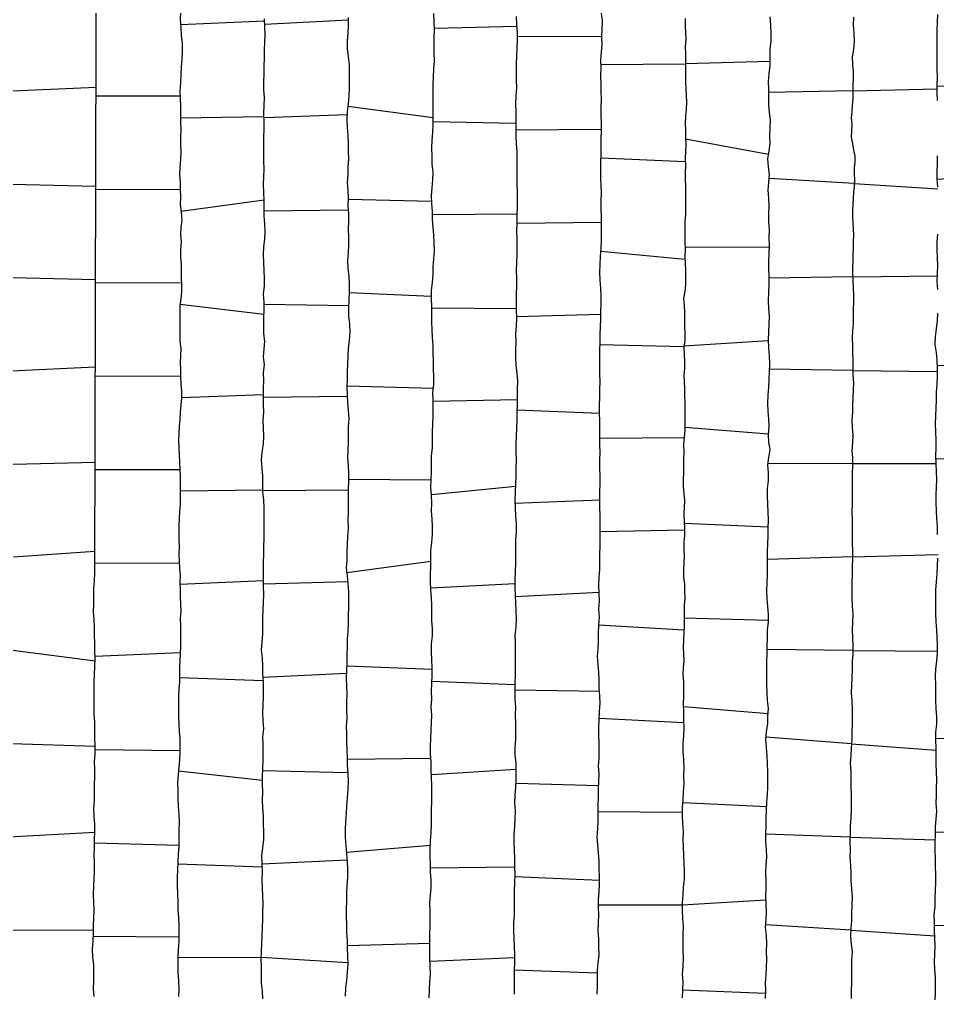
# Model space of a CAD drawing. Extents: x 703186 to 703989, y 1560402 to 1561368.
# Drawn here: x 703302.7 to 703351.8, y 1560624.5 to 1560676.7 of the extents above; entities that cross this region are included whole.
import ezdxf

# ---------------------------------------------------------------- set-up
doc = ezdxf.new("R2010")
doc.units = 0
doc.layers.add('10124_2002_REAL', color=30, linetype='Continuous')
doc.layers.add('AGROCAD PLL', color=7, linetype='Continuous')

msp = doc.modelspace()

# ---------------------------------------------------------------- linework, layer by layer
at = {"layer": '10124_2002_REAL'}
for points in [[(703306.685, 1560624.3724), (703306.6622, 1560624.7796), (703306.6676, 1560625.2071), (703306.6743, 1560625.6337), (703306.6653, 1560626.0594), (703306.613, 1560626.4758), (703306.6057, 1560626.9012), (703306.6432, 1560627.3267), (703306.6461, 1560627.7346), (703306.6544, 1560628.1471), (703306.6731, 1560628.5759), (703306.6877, 1560628.9937), (703306.6703, 1560629.4164), (703306.6545, 1560629.8333), (703306.6763, 1560630.2691), (703306.6909, 1560630.6656), (703306.7041, 1560631.0766), (703306.7043, 1560631.515), (703306.6978, 1560631.927), (703306.6993, 1560632.3495), (703306.711, 1560632.7739), (703306.7289, 1560633.1931), (703306.7223, 1560633.5995), (703306.6817, 1560633.9993), (703306.6804, 1560634.4214), (703306.7029, 1560634.8502), (703306.7115, 1560635.2589), (703306.7065, 1560635.6918), (703306.7215, 1560636.1175), (703306.7194, 1560636.5285), (703306.7168, 1560636.9482), (703306.7361, 1560637.3561), (703306.7415, 1560637.7762), (703306.7273, 1560638.1934), (703306.7269, 1560638.6124), (703306.7193, 1560639.0423), (703306.6874, 1560639.4711), (703306.6923, 1560639.8985), (703306.6932, 1560640.3271), (703306.6968, 1560640.751), (703306.6945, 1560641.1846), (703306.6991, 1560641.6071), (703306.7249, 1560642.0164), (703306.7443, 1560642.4477), (703306.7264, 1560642.8606), (703306.7275, 1560643.2846), (703306.7129, 1560643.6983), (703306.6996, 1560644.1127), (703306.6849, 1560644.5348), (703306.659, 1560644.9453), (703306.6771, 1560645.3607), (703306.6664, 1560645.7747), (703306.6758, 1560646.1904), (703306.7048, 1560646.6149), (703306.7188, 1560647.0415), (703306.8583, 1560697.2432)], [(703311.3065, 1560677.0851), (703311.3016, 1560676.6497), (703311.3196, 1560676.2194), (703311.3478, 1560675.7968), (703311.4039, 1560675.3788), (703311.4071, 1560674.9494), (703311.3809, 1560674.5222), (703311.3473, 1560674.1147), (703311.3357, 1560673.6923), (703311.3141, 1560673.2649), (703311.276, 1560672.835), (703311.2915, 1560672.432), (703311.3035, 1560672.0181), (703311.3035, 1560671.5954), (703311.3104, 1560671.1829), (703311.3251, 1560670.7661), (703311.3163, 1560670.365), (703311.3161, 1560669.9675), (703311.3314, 1560669.5619), (703311.3119, 1560669.1602), (703311.2799, 1560668.7531), (703311.2606, 1560668.3581), (703311.2882, 1560667.944), (703311.2889, 1560667.5509), (703311.3119, 1560667.1568), (703311.2886, 1560666.7507), (703311.3429, 1560666.342), (703311.378, 1560665.9228), (703311.3244, 1560665.5219), (703311.3086, 1560665.1225), (703311.3377, 1560664.7334), (703311.3175, 1560664.3505), (703311.3086, 1560663.9579), (703311.3411, 1560663.5738), (703311.3429, 1560663.2033), (703311.3452, 1560662.8156), (703311.366, 1560662.4447), (703311.3565, 1560662.0706), (703311.3257, 1560661.7023), (703311.2817, 1560661.3341), (703311.2744, 1560660.9482), (703311.2792, 1560660.5615), (703311.2695, 1560660.1797), (703311.268, 1560659.8013), (703311.2735, 1560659.4342), (703311.3347, 1560659.0536), (703311.3137, 1560658.6676), (703311.2929, 1560658.2944), (703311.3148, 1560657.9143), (703311.3162, 1560657.5245), (703311.3358, 1560657.1508), (703311.3572, 1560656.7673), (703311.3704, 1560656.3958), (703311.3248, 1560656.0177), (703311.2863, 1560655.6335), (703311.2753, 1560655.2579), (703311.2413, 1560654.8771), (703311.2234, 1560654.4974), (703311.2083, 1560654.1131), (703311.2145, 1560653.735), (703311.2305, 1560653.3486), (703311.2483, 1560652.9757), (703311.2763, 1560652.5904), (703311.2919, 1560652.2194), (703311.2996, 1560651.8393), (703311.2965, 1560651.4673), (703311.3005, 1560651.0885), (703311.2872, 1560650.7109), (703311.2616, 1560650.3307), (703311.247, 1560649.9534), (703311.218, 1560649.5751), (703311.2249, 1560649.1966), (703311.2277, 1560648.813), (703311.2457, 1560648.4291), (703311.2295, 1560648.0465), (703311.2468, 1560647.6503), (703311.254, 1560647.273), (703311.2955, 1560646.8932), (703311.2766, 1560646.5085), (703311.2924, 1560646.1249), (703311.292, 1560645.7417), (703311.3164, 1560645.3622), (703311.3215, 1560644.9799), (703311.3002, 1560644.6024), (703311.3056, 1560644.2347), (703311.3095, 1560643.8592), (703311.3042, 1560643.4741), (703311.303, 1560643.0923), (703311.2933, 1560642.7174), (703311.2661, 1560642.346), (703311.2597, 1560641.9582), (703311.2635, 1560641.5831), (703311.2503, 1560641.2105), (703311.2171, 1560640.8313), (703311.2085, 1560640.4461), (703311.1992, 1560640.0732), (703311.2018, 1560639.6948), (703311.2103, 1560639.3202), (703311.2177, 1560638.9361), (703311.2324, 1560638.5567), (703311.2673, 1560638.1709), (703311.2718, 1560637.7868), (703311.2683, 1560637.4057), (703311.266, 1560637.0323), (703311.2286, 1560636.6317), (703311.1821, 1560636.2247), (703311.1584, 1560635.8033), (703311.1596, 1560635.3713), (703311.175, 1560634.9525), (703311.1838, 1560634.5377), (703311.219, 1560634.1106), (703311.2367, 1560633.6938), (703311.2215, 1560633.2656), (703311.2285, 1560632.8279), (703311.2153, 1560632.399), (703311.1878, 1560631.9965), (703311.1648, 1560631.5739), (703311.1495, 1560631.144), (703311.134, 1560630.7126), (703311.1409, 1560630.2897), (703311.1558, 1560629.8606), (703311.1673, 1560629.4264), (703311.1722, 1560629.0134), (703311.1983, 1560628.596), (703311.2257, 1560628.1593), (703311.229, 1560627.7362), (703311.2134, 1560627.3085), (703311.1927, 1560626.8823), (703311.1633, 1560626.4681), (703311.1618, 1560626.0529), (703311.1731, 1560625.6342), (703311.2026, 1560625.2043), (703311.2175, 1560624.7694), (703311.2081, 1560624.3588)], [(703320.2915, 1560676.7568), (703320.2911, 1560676.3286), (703320.2591, 1560675.9236), (703320.2298, 1560675.5036), (703320.237, 1560675.0825), (703320.2875, 1560674.6725), (703320.3421, 1560674.2479), (703320.334, 1560673.8222), (703320.3372, 1560673.407), (703320.3361, 1560672.9875), (703320.3244, 1560672.5597), (703320.2802, 1560672.1323), (703320.2241, 1560671.7195), (703320.2147, 1560671.3021), (703320.2305, 1560670.8832), (703320.2572, 1560670.461), (703320.2758, 1560670.025), (703320.2899, 1560669.6029), (703320.2943, 1560669.1861), (703320.2741, 1560668.762), (703320.2658, 1560668.3441), (703320.237, 1560667.9351), (703320.274, 1560667.5193), (703320.283, 1560667.0791), (703320.2737, 1560666.6658), (703320.2944, 1560666.2712), (703320.2969, 1560665.8482), (703320.2798, 1560665.4296), (703320.2968, 1560665.0118), (703320.31, 1560664.591), (703320.29, 1560664.1688), (703320.2469, 1560663.7509), (703320.2727, 1560663.3271), (703320.3154, 1560662.9106), (703320.3352, 1560662.487), (703320.3292, 1560662.0572), (703320.3113, 1560661.6268), (703320.3104, 1560661.1974), (703320.3028, 1560660.7686), (703320.3488, 1560660.3516), (703320.3657, 1560659.9222), (703320.3328, 1560659.4874), (703320.2781, 1560659.0544), (703320.2605, 1560658.6334), (703320.242, 1560658.2255), (703320.224, 1560657.8067), (703320.2261, 1560657.3999), (703320.2145, 1560656.9711), (703320.2253, 1560656.5618), (703320.2553, 1560656.1424), (703320.2845, 1560655.7209), (703320.3156, 1560655.3087), (703320.2898, 1560654.8797), (703320.2822, 1560654.4533), (703320.2844, 1560654.0329), (703320.2696, 1560653.6081), (703320.2418, 1560653.1945), (703320.2801, 1560652.7814), (703320.3007, 1560652.3621), (703320.2977, 1560651.9415), (703320.289, 1560651.5144), (703320.2871, 1560651.1025), (703320.2823, 1560650.6895), (703320.2754, 1560650.2651), (703320.2713, 1560649.8402), (703320.2823, 1560649.4191), (703320.2562, 1560648.9895), (703320.2216, 1560648.5627), (703320.2128, 1560648.1441), (703320.2054, 1560647.7299), (703320.1784, 1560647.3029), (703320.2345, 1560646.8795), (703320.2683, 1560646.4545), (703320.3063, 1560646.0307), (703320.302, 1560645.6045), (703320.2933, 1560645.1912), (703320.2838, 1560644.7809), (703320.2852, 1560644.348), (703320.2593, 1560643.9194), (703320.236, 1560643.499), (703320.2385, 1560643.084), (703320.2189, 1560642.6613), (703320.2118, 1560642.2413), (703320.1943, 1560641.8112), (703320.1739, 1560641.3874), (703320.1875, 1560640.9685), (703320.2086, 1560640.5446), (703320.2019, 1560640.111), (703320.1986, 1560639.6847), (703320.2091, 1560639.2641), (703320.1846, 1560638.8392), (703320.1983, 1560638.4192), (703320.1951, 1560638.0003), (703320.2056, 1560637.5762), (703320.2336, 1560637.1446), (703320.2378, 1560636.7282), (703320.2583, 1560636.3122), (703320.2778, 1560635.8807), (703320.2641, 1560635.4474), (703320.2266, 1560635.0245), (703320.1921, 1560634.5952), (703320.1766, 1560634.1574), (703320.1359, 1560633.7343), (703320.1179, 1560633.3111), (703320.1178, 1560632.8806), (703320.1587, 1560632.4499), (703320.1954, 1560632.0181), (703320.2381, 1560631.5891), (703320.2484, 1560631.1651), (703320.2401, 1560630.7365), (703320.2196, 1560630.3167), (703320.196, 1560629.9), (703320.1931, 1560629.4756), (703320.175, 1560629.0598), (703320.1755, 1560628.6368), (703320.1858, 1560628.2178), (703320.1984, 1560627.7993), (703320.2254, 1560627.3719), (703320.2383, 1560626.9444), (703320.2433, 1560626.5229), (703320.2647, 1560626.0972), (703320.238, 1560625.6695), (703320.1942, 1560625.2455), (703320.1379, 1560624.8116), (703320.1204, 1560624.3852)], [(703324.6151, 1560624.2945), (703324.6358, 1560624.7282), (703324.6505, 1560625.1534), (703324.6823, 1560625.5737), (703324.6761, 1560625.9977), (703324.6588, 1560626.4309), (703324.6552, 1560626.8559), (703324.6506, 1560627.2793), (703324.65, 1560627.7059), (703324.6663, 1560628.1247), (703324.6802, 1560628.5291), (703324.679, 1560628.9428), (703324.6584, 1560629.363), (703324.6827, 1560629.7807), (703324.7216, 1560630.1874), (703324.7335, 1560630.6024), (703324.6879, 1560631.0196), (703324.6828, 1560631.4303), (703324.6727, 1560631.8487), (703324.6738, 1560632.2635), (703324.691, 1560632.6953), (703324.7171, 1560633.1196), (703324.7365, 1560633.5459), (703324.747, 1560633.9699), (703324.7451, 1560634.3688), (703324.7557, 1560634.7858), (703324.7613, 1560635.2154), (703324.7576, 1560635.6488), (703324.7454, 1560636.081), (703324.7196, 1560636.5063), (703324.718, 1560636.9244), (703324.6866, 1560637.3327), (703324.6915, 1560637.7627), (703324.7012, 1560638.1784), (703324.7178, 1560638.5936), (703324.7479, 1560639.0348), (703324.7568, 1560639.4454), (703324.7278, 1560639.8653), (703324.7591, 1560640.2842), (703324.7516, 1560640.7121), (703324.7647, 1560641.1362), (703324.7825, 1560641.554), (703324.7819, 1560641.9797), (703324.7671, 1560642.3953), (703324.7396, 1560642.8152), (703324.7441, 1560643.2418), (703324.8061, 1560643.665), (703324.7985, 1560644.0673), (703324.7651, 1560644.4793), (703324.7693, 1560644.8944), (703324.7684, 1560645.3105), (703324.7495, 1560645.7259), (703324.7124, 1560646.1485), (703324.6908, 1560646.5637), (703324.6955, 1560646.9743), (703324.7164, 1560647.3881), (703324.7091, 1560647.8233), (703324.7159, 1560648.2442), (703324.7574, 1560648.6657), (703324.795, 1560649.0907), (703324.8014, 1560649.5162), (703324.779, 1560649.9302), (703324.7461, 1560650.3484), (703324.7701, 1560650.7697), (703324.7412, 1560651.1944), (703324.7003, 1560651.6119), (703324.7296, 1560652.0413), (703324.7427, 1560652.4656), (703324.7405, 1560652.8702), (703324.7522, 1560653.2939), (703324.795, 1560653.7108), (703324.7968, 1560654.1265), (703324.791, 1560654.5537), (703324.8062, 1560654.9926), (703324.8365, 1560655.4064), (703324.8348, 1560655.8332), (703324.8257, 1560656.2592), (703324.8235, 1560656.6862), (703324.8659, 1560657.1015), (703324.868, 1560657.5258), (703324.8557, 1560657.9494), (703324.8528, 1560658.3724), (703324.8417, 1560658.795), (703324.8241, 1560659.2147), (703324.7969, 1560659.637), (703324.7757, 1560660.0468), (703324.7634, 1560660.4672), (703324.7623, 1560660.8849), (703324.7648, 1560661.2901), (703324.7416, 1560661.7062), (703324.7485, 1560662.1581), (703324.7999, 1560662.57), (703324.8349, 1560662.9818), (703324.8297, 1560663.4121), (703324.8694, 1560663.8426), (703324.8985, 1560664.265), (703324.8949, 1560664.6901), (703324.8605, 1560665.1208), (703324.8256, 1560665.5384), (703324.8024, 1560665.9562), (703324.7989, 1560666.3816), (703324.7545, 1560666.8073), (703324.7453, 1560667.2298), (703324.7759, 1560667.649), (703324.8158, 1560668.0654), (703324.824, 1560668.4889), (703324.784, 1560668.916), (703324.7757, 1560669.3403), (703324.7655, 1560669.7733), (703324.7848, 1560670.1897), (703324.8178, 1560670.6114), (703324.8288, 1560671.0349), (703324.8381, 1560671.4611), (703324.8337, 1560671.8861), (703324.8304, 1560672.307), (703324.8407, 1560672.7336), (703324.8352, 1560673.1668), (703324.8535, 1560673.5817), (703324.8666, 1560674), (703324.9086, 1560674.434), (703324.8889, 1560674.8472), (703324.8891, 1560675.2707), (703324.8856, 1560675.7063), (703324.901, 1560676.1291), (703324.8918, 1560676.5491), (703324.8671, 1560676.9764)], [(703329.2681, 1560676.8145), (703329.2839, 1560676.3946), (703329.3318, 1560675.9689), (703329.3328, 1560675.5414), (703329.304, 1560675.1234), (703329.2902, 1560674.6871), (703329.2793, 1560674.2647), (703329.2672, 1560673.8417), (703329.2741, 1560673.4134), (703329.2842, 1560672.9913), (703329.2645, 1560672.5646), (703329.2468, 1560672.1344), (703329.2512, 1560671.7123), (703329.2525, 1560671.2917), (703329.2598, 1560670.8667), (703329.2631, 1560670.4291), (703329.2767, 1560670.0034), (703329.3047, 1560669.5812), (703329.3109, 1560669.1491), (703329.3182, 1560668.7284), (703329.3069, 1560668.3086), (703329.3141, 1560667.882), (703329.3277, 1560667.4608), (703329.3315, 1560667.0276), (703329.3231, 1560666.6083), (703329.3062, 1560666.1812), (703329.3116, 1560665.7554), (703329.2997, 1560665.3251), (703329.3021, 1560664.9141), (703329.3091, 1560664.4879), (703329.3146, 1560664.0657), (703329.2843, 1560663.6529), (703329.2708, 1560663.226), (703329.2857, 1560662.8043), (703329.2964, 1560662.3819), (703329.2786, 1560661.9513), (703329.2725, 1560661.537), (703329.2786, 1560661.1091), (703329.2907, 1560660.6869), (703329.2667, 1560660.2576), (703329.2407, 1560659.8387), (703329.2551, 1560659.3981), (703329.2472, 1560658.9702), (703329.2335, 1560658.5643), (703329.259, 1560658.1431), (703329.3036, 1560657.7183), (703329.3471, 1560657.2919), (703329.3315, 1560656.8654), (703329.3259, 1560656.4486), (703329.3332, 1560656.0369), (703329.3167, 1560655.6258), (703329.308, 1560655.2049), (703329.2998, 1560654.7826), (703329.276, 1560654.364), (703329.2503, 1560653.9326), (703329.2624, 1560653.4973), (703329.2688, 1560653.0724), (703329.2652, 1560652.6407), (703329.255, 1560652.2181), (703329.2452, 1560651.7847), (703329.2207, 1560651.3566), (703329.2013, 1560650.9339), (703329.218, 1560650.5103), (703329.2439, 1560650.0966), (703329.2678, 1560649.6679), (703329.2679, 1560649.2427), (703329.2426, 1560648.8168), (703329.2406, 1560648.3818), (703329.2478, 1560647.9545), (703329.2371, 1560647.535), (703329.2211, 1560647.109), (703329.2098, 1560646.6811), (703329.2119, 1560646.2601), (703329.2186, 1560645.8364), (703329.24, 1560645.4145), (703329.2513, 1560644.9876), (703329.2686, 1560644.5599), (703329.249, 1560644.1267), (703329.2026, 1560643.7065), (703329.2248, 1560643.2932), (703329.2245, 1560642.8702), (703329.2207, 1560642.443), (703329.2293, 1560642.0094), (703329.2266, 1560641.5717), (703329.2084, 1560641.1398), (703329.2017, 1560640.7091), (703329.2107, 1560640.2776), (703329.2408, 1560639.8487), (703329.2285, 1560639.415), (703329.2359, 1560638.9844), (703329.2464, 1560638.5507), (703329.2412, 1560638.1312), (703329.2058, 1560637.7143), (703329.212, 1560637.2905), (703329.252, 1560636.8734), (703329.2636, 1560636.4317), (703329.2562, 1560635.9954), (703329.2433, 1560635.5685), (703329.2117, 1560635.1444), (703329.1918, 1560634.724), (703329.2159, 1560634.3033), (703329.2037, 1560633.8783), (703329.1921, 1560633.4556), (703329.1557, 1560633.0265), (703329.1521, 1560632.5959), (703329.164, 1560632.181), (703329.1893, 1560631.7529), (703329.1926, 1560631.3225), (703329.2027, 1560630.8851), (703329.184, 1560630.4514), (703329.1738, 1560630.0121), (703329.1719, 1560629.5901), (703329.1692, 1560629.1596), (703329.1651, 1560628.7317), (703329.1376, 1560628.3115), (703329.1331, 1560627.8847), (703329.1489, 1560627.4521), (703329.1642, 1560627.0328), (703329.1807, 1560626.608), (703329.1817, 1560626.1842), (703329.166, 1560625.7497), (703329.1647, 1560625.3279), (703329.1614, 1560624.905), (703329.1655, 1560624.4925)], [(703333.6148, 1560624.4982), (703333.6271, 1560624.9063), (703333.6244, 1560625.312), (703333.6351, 1560625.7322), (703333.6646, 1560626.1602), (703333.7094, 1560626.5828), (703333.6981, 1560627.0198), (703333.6964, 1560627.4469), (703333.6711, 1560627.8713), (703333.6765, 1560628.3036), (703333.6926, 1560628.7284), (703333.6864, 1560629.1345), (703333.6861, 1560629.5539), (703333.7147, 1560629.9749), (703333.7344, 1560630.3774), (703333.7287, 1560630.7772), (703333.7251, 1560631.197), (703333.7137, 1560631.6207), (703333.6886, 1560632.0494), (703333.6483, 1560632.4693), (703333.6186, 1560632.9121), (703333.638, 1560633.3328), (703333.6697, 1560633.7548), (703333.6675, 1560634.1743), (703333.6717, 1560634.6051), (703333.6727, 1560635.0326), (703333.6896, 1560635.4548), (703333.7026, 1560635.8722), (703333.7103, 1560636.291), (703333.6896, 1560636.6934), (703333.7084, 1560637.1127), (703333.7239, 1560637.5228), (703333.714, 1560637.9469), (703333.7052, 1560638.3718), (703333.7053, 1560638.7856), (703333.7175, 1560639.1948), (703333.7409, 1560639.6313), (703333.7641, 1560640.0502), (703333.7458, 1560640.4613), (703333.7179, 1560640.8836), (703333.7121, 1560641.3082), (703333.7026, 1560641.7318), (703333.6656, 1560642.1392), (703333.6313, 1560642.561), (703333.6599, 1560642.9975), (703333.6831, 1560643.3968), (703333.6881, 1560643.8151), (703333.7036, 1560644.2471), (703333.7284, 1560644.6699), (703333.7079, 1560645.0964), (703333.7265, 1560645.5237), (703333.7217, 1560645.9526), (703333.7023, 1560646.378), (703333.7143, 1560646.7889), (703333.7471, 1560647.2175), (703333.7476, 1560647.6304), (703333.7533, 1560648.0422), (703333.7763, 1560648.4682), (703333.7748, 1560648.8764), (703333.7662, 1560649.297), (703333.7746, 1560649.7176), (703333.7682, 1560650.1196), (703333.7495, 1560650.5395), (703333.7481, 1560650.9589), (703333.7552, 1560651.3832), (703333.7716, 1560651.8057), (703333.768, 1560652.2261), (703333.7597, 1560652.653), (703333.7509, 1560653.0688), (703333.7674, 1560653.4838), (703333.7491, 1560653.885), (703333.7471, 1560654.3036), (703333.7523, 1560654.7338), (703333.7532, 1560655.1705), (703333.7433, 1560655.5819), (703333.7396, 1560656.004), (703333.7608, 1560656.4332), (703333.7546, 1560656.8572), (703333.7632, 1560657.2649), (703333.7573, 1560657.6876), (703333.7484, 1560658.1088), (703333.754, 1560658.5279), (703333.7518, 1560658.9492), (703333.7617, 1560659.3685), (703333.7621, 1560659.7898), (703333.7884, 1560660.1986), (703333.8038, 1560660.6086), (703333.7978, 1560661.0294), (703333.8296, 1560661.4451), (703333.8297, 1560661.8482), (703333.8012, 1560662.2726), (703333.7769, 1560662.6962), (703333.7614, 1560663.121), (703333.7746, 1560663.5443), (703333.7813, 1560663.9687), (703333.8201, 1560664.3861), (703333.8444, 1560664.8189), (703333.8398, 1560665.2467), (703333.834, 1560665.6731), (703333.8468, 1560666.0973), (703333.8297, 1560666.5274), (703333.8309, 1560666.9448), (703333.8439, 1560667.3602), (703333.8268, 1560667.7793), (703333.8089, 1560668.1841), (703333.8055, 1560668.6012), (703333.8116, 1560669.0287), (703333.8287, 1560669.4356), (703333.8311, 1560669.8527), (703333.826, 1560670.2819), (703333.8387, 1560670.693), (703333.8404, 1560671.1062), (703333.8301, 1560671.5237), (703333.8204, 1560671.956), (703333.8353, 1560672.3747), (703333.8254, 1560672.7982), (703333.82, 1560673.2142), (703333.7995, 1560673.6335), (703333.8161, 1560674.0558), (703333.8124, 1560674.4774), (703333.8483, 1560674.901), (703333.8742, 1560675.3077), (703333.8597, 1560675.7199), (703333.8734, 1560676.1441), (703333.9009, 1560676.5633), (703333.8408, 1560676.9935)], [(703342.6127, 1560624.2674), (703342.6285, 1560624.6793), (703342.6242, 1560625.1035), (703342.6481, 1560625.5288), (703342.6646, 1560625.9446), (703342.6946, 1560626.3624), (703342.6788, 1560626.7803), (703342.6926, 1560627.2039), (703342.6692, 1560627.6255), (703342.6253, 1560628.051), (703342.6497, 1560628.4766), (703342.6654, 1560628.8997), (703342.6554, 1560629.3049), (703342.6305, 1560629.7323), (703342.6516, 1560630.1618), (703342.6597, 1560630.5672), (703342.6326, 1560630.9819), (703342.6487, 1560631.4093), (703342.6986, 1560631.8155), (703342.6803, 1560632.2398), (703342.6451, 1560632.6554), (703342.6316, 1560633.0804), (703342.66, 1560633.4989), (703342.654, 1560633.9193), (703342.6787, 1560634.3294), (703342.699, 1560634.7451), (703342.7242, 1560635.1689), (703342.7408, 1560635.5761), (703342.7493, 1560636.0017), (703342.7487, 1560636.4126), (703342.7203, 1560636.8334), (703342.7011, 1560637.2701), (703342.6744, 1560637.6848), (703342.6347, 1560638.1165), (703342.6708, 1560638.5451), (703342.7375, 1560638.9596), (703342.7504, 1560639.372), (703342.7837, 1560639.7814), (703342.7303, 1560640.201), (703342.7146, 1560640.6282), (703342.6974, 1560641.0467), (703342.6845, 1560641.4643), (703342.6886, 1560641.8785), (703342.6963, 1560642.3002), (703342.7024, 1560642.7229), (703342.7081, 1560643.1414), (703342.7202, 1560643.5503), (703342.7243, 1560643.9827), (703342.7715, 1560644.3955), (703342.7827, 1560644.8057), (703342.7507, 1560645.2369), (703342.7082, 1560645.6648), (703342.6943, 1560646.0853), (703342.7045, 1560646.5044), (703342.7221, 1560646.9261), (703342.7219, 1560647.3396), (703342.7268, 1560647.746), (703342.7274, 1560648.1808), (703342.7459, 1560648.6033), (703342.7605, 1560649.0187), (703342.7583, 1560649.439), (703342.7775, 1560649.871), (703342.77, 1560650.2941), (703342.7381, 1560650.7051), (703342.7206, 1560651.1353), (703342.7295, 1560651.5604), (703342.7789, 1560651.9793), (703342.7811, 1560652.3989), (703342.7474, 1560652.8132), (703342.7997, 1560653.2195), (703342.8751, 1560653.6473), (703342.8018, 1560654.0393), (703342.78, 1560654.4316), (703342.8141, 1560654.8676), (703342.8039, 1560655.2663), (703342.7592, 1560655.6895), (703342.7419, 1560656.1243), (703342.7573, 1560656.5548), (703342.7889, 1560656.9834), (703342.8074, 1560657.4036), (703342.832, 1560657.8052), (703342.8589, 1560658.2297), (703342.8396, 1560658.6499), (703342.8018, 1560659.0825), (703342.7743, 1560659.5153), (703342.8035, 1560659.9305), (703342.8238, 1560660.3468), (703342.8269, 1560660.7603), (703342.7953, 1560661.1693), (703342.7847, 1560661.6129), (703342.7939, 1560662.0363), (703342.8131, 1560662.4587), (703342.8095, 1560662.8815), (703342.7966, 1560663.3079), (703342.8013, 1560663.723), (703342.8217, 1560664.1406), (703342.824, 1560664.5608), (703342.8063, 1560664.9804), (703342.8291, 1560665.4057), (703342.8029, 1560665.8183), (703342.803, 1560666.2445), (703342.8228, 1560666.6671), (703342.7893, 1560667.0875), (703342.754, 1560667.5194), (703342.7987, 1560667.9425), (703342.835, 1560668.3546), (703342.7817, 1560668.7736), (703342.7369, 1560669.2057), (703342.8157, 1560669.6307), (703342.8649, 1560670.0244), (703342.8513, 1560670.4241), (703342.8657, 1560670.8529), (703342.8899, 1560671.2706), (703342.8323, 1560671.6767), (703342.7953, 1560672.0887), (703342.7996, 1560672.5191), (703342.8052, 1560672.94), (703342.7708, 1560673.3398), (703342.8123, 1560673.7659), (703342.873, 1560674.2036), (703342.861, 1560674.6332), (703342.8729, 1560675.0665), (703342.9187, 1560675.5043), (703342.9183, 1560675.9239), (703342.9117, 1560676.3426), (703342.8753, 1560676.7893)], [(703347.3253, 1560676.7725), (703347.3066, 1560676.3511), (703347.3394, 1560675.9202), (703347.3685, 1560675.4876), (703347.3225, 1560675.0642), (703347.2483, 1560674.6545), (703347.2662, 1560674.2463), (703347.306, 1560673.8788), (703347.3088, 1560673.502), (703347.2863, 1560673.1399), (703347.2946, 1560672.7682), (703347.2927, 1560672.4079), (703347.2656, 1560672.0642), (703347.2419, 1560671.7156), (703347.2113, 1560671.3947), (703347.2356, 1560671.0527), (703347.2257, 1560670.6962), (703347.2108, 1560670.3491), (703347.2682, 1560670.0037), (703347.326, 1560669.6582), (703347.3949, 1560669.3454), (703347.3995, 1560669.0378), (703347.3576, 1560668.718), (703347.3573, 1560668.3979), (703347.377, 1560668.0768), (703347.356, 1560667.7397), (703347.3338, 1560667.4117), (703347.3091, 1560667.0909), (703347.2995, 1560666.7661), (703347.2779, 1560666.4333), (703347.2733, 1560666.1069), (703347.2944, 1560665.7806), (703347.3084, 1560665.4472), (703347.3226, 1560665.1172), (703347.3151, 1560664.7721), (703347.3073, 1560664.4164), (703347.2931, 1560664.0725), (703347.2875, 1560663.7302), (703347.2826, 1560663.3694), (703347.2836, 1560663.0165), (703347.2886, 1560662.6612), (703347.316, 1560662.2904), (703347.335, 1560661.9189), (703347.3316, 1560661.5434), (703347.3194, 1560661.1546), (703347.3073, 1560660.7732), (703347.3092, 1560660.3739), (703347.2763, 1560659.9873), (703347.2547, 1560659.6051), (703347.273, 1560659.2115), (703347.2836, 1560658.8214), (703347.2987, 1560658.4239), (703347.2991, 1560658.0201), (703347.2941, 1560657.619), (703347.3302, 1560657.2153), (703347.3056, 1560656.8244), (703347.2842, 1560656.417), (703347.2697, 1560656.0129), (703347.2766, 1560655.6158), (703347.2465, 1560655.2077), (703347.2533, 1560654.8122), (703347.2857, 1560654.4015), (703347.2822, 1560653.9905), (703347.2463, 1560653.5903), (703347.2821, 1560653.187), (703347.2826, 1560652.7627), (703347.2614, 1560652.3504), (703347.2569, 1560651.9447), (703347.2638, 1560651.5445), (703347.2595, 1560651.1299), (703347.2497, 1560650.7188), (703347.2474, 1560650.3076), (703347.2629, 1560649.8874), (703347.2618, 1560649.47), (703347.2638, 1560649.0527), (703347.2581, 1560648.6227), (703347.2685, 1560648.2149), (703347.281, 1560647.7876), (703347.2585, 1560647.3685), (703347.2546, 1560646.9425), (703347.2392, 1560646.5218), (703347.2458, 1560646.094), (703347.2436, 1560645.671), (703347.2644, 1560645.2537), (703347.2877, 1560644.8262), (703347.2733, 1560644.3913), (703347.25, 1560643.973), (703347.2772, 1560643.5625), (703347.2899, 1560643.1396), (703347.2856, 1560642.714), (703347.2541, 1560642.3059), (703347.2575, 1560641.8813), (703347.2435, 1560641.4558), (703347.2169, 1560641.0241), (703347.2023, 1560640.6123), (703347.2323, 1560640.1864), (703347.2536, 1560639.7675), (703347.2637, 1560639.3596), (703347.2623, 1560638.9359), (703347.2428, 1560638.5129), (703347.2404, 1560638.0972), (703347.2083, 1560637.6727), (703347.179, 1560637.2589), (703347.1577, 1560636.8362), (703347.1778, 1560636.4256), (703347.1887, 1560636.0029), (703347.1923, 1560635.5808), (703347.2008, 1560635.1687), (703347.2113, 1560634.7418), (703347.211, 1560634.3284), (703347.1834, 1560633.9105), (703347.1587, 1560633.4939), (703347.1478, 1560633.0844), (703347.1332, 1560632.6453), (703347.1459, 1560632.2142), (703347.1345, 1560631.8131), (703347.1702, 1560631.3946), (703347.1898, 1560630.969), (703347.1793, 1560630.5483), (703347.2167, 1560630.1211), (703347.2513, 1560629.6964), (703347.2445, 1560629.2567), (703347.2267, 1560628.8511), (703347.2131, 1560628.4352), (703347.1902, 1560628.0087), (703347.1623, 1560627.5855), (703347.1954, 1560627.1759), (703347.2507, 1560626.754), (703347.2287, 1560626.3341), (703347.2223, 1560625.9101), (703347.2169, 1560625.5101), (703347.2281, 1560625.1018), (703347.2107, 1560624.6791), (703347.2011, 1560624.2547)], [(703351.8319, 1560672.3135), (703351.7991, 1560672.7323), (703351.8118, 1560673.155), (703351.8279, 1560673.5753), (703351.8045, 1560673.9756), (703351.7999, 1560674.4052), (703351.8143, 1560674.8253), (703351.8138, 1560675.234), (703351.8063, 1560675.6608), (703351.8125, 1560676.0879), (703351.8216, 1560676.5027), (703351.8379, 1560676.9253)], [(703315.7172, 1560624.2424), (703315.6959, 1560624.653), (703315.6482, 1560625.0812), (703315.6474, 1560625.5209), (703315.6438, 1560625.9466), (703315.6233, 1560626.3571), (703315.6505, 1560626.7907), (703315.6616, 1560627.2076), (703315.6732, 1560627.6252), (703315.6952, 1560628.0617), (703315.7082, 1560628.4856), (703315.7147, 1560628.9223), (703315.7275, 1560629.3291), (703315.7239, 1560629.749), (703315.6987, 1560630.1838), (703315.6832, 1560630.6055), (703315.6959, 1560631.047), (703315.6768, 1560631.477), (703315.6671, 1560631.8994), (703315.7258, 1560632.334), (703315.7696, 1560632.7449), (703315.7645, 1560633.174), (703315.7606, 1560633.6012), (703315.7524, 1560634.0215), (703315.7209, 1560634.4557), (703315.696, 1560634.878), (703315.7094, 1560635.2936), (703315.6978, 1560635.7237), (703315.6977, 1560636.1447), (703315.7081, 1560636.5681), (703315.739, 1560636.9983), (703315.742, 1560637.4168), (703315.7285, 1560637.8453), (703315.7155, 1560638.2693), (703315.7625, 1560638.6935), (703315.7407, 1560639.1228), (703315.716, 1560639.5427), (703315.727, 1560639.9622), (703315.7537, 1560640.3805), (703315.7511, 1560640.7939), (703315.7444, 1560641.2117), (703315.7246, 1560641.6371), (703315.7222, 1560642.0599), (703315.6907, 1560642.4814), (703315.646, 1560642.9094), (703315.6888, 1560643.3458), (703315.7126, 1560643.7626), (703315.7147, 1560644.1761), (703315.723, 1560644.611), (703315.7409, 1560645.0377), (703315.7539, 1560645.4519), (703315.7644, 1560645.8887), (703315.7567, 1560646.3213), (703315.7447, 1560646.7442), (703315.7549, 1560647.1683), (703315.7608, 1560647.603), (703315.7785, 1560648.0319), (703315.7693, 1560648.4514), (703315.7824, 1560648.8846), (703315.789, 1560649.3157), (703315.7921, 1560649.7068), (703315.7967, 1560650.124), (703315.7913, 1560650.5395), (703315.7777, 1560650.9505), (703315.7251, 1560651.3745), (703315.7222, 1560651.8118), (703315.7156, 1560652.2247), (703315.6859, 1560652.6462), (703315.6503, 1560653.0644), (703315.6878, 1560653.4998), (703315.7572, 1560653.9271), (703315.7789, 1560654.3393), (703315.7529, 1560654.7782), (703315.7398, 1560655.206), (703315.7675, 1560655.628), (703315.7524, 1560656.0649), (703315.7464, 1560656.4825), (703315.7534, 1560656.9016), (703315.7661, 1560657.3367), (703315.7608, 1560657.7504), (703315.8082, 1560658.173), (703315.7569, 1560658.5939), (703315.7933, 1560659.0216), (703315.8227, 1560659.4436), (703315.7789, 1560659.8544), (703315.7722, 1560660.2625), (703315.7651, 1560660.6918), (703315.7827, 1560661.121), (703315.7894, 1560661.5194), (703315.7611, 1560661.957), (703315.8016, 1560662.4062), (703315.8053, 1560662.7966), (703315.7824, 1560663.2151), (703315.7724, 1560663.6462), (703315.7559, 1560664.0693), (703315.7751, 1560664.483), (703315.8162, 1560664.9029), (703315.8455, 1560665.325), (703315.8271, 1560665.7215), (703315.7919, 1560666.1484), (703315.7869, 1560666.5633), (703315.7806, 1560666.9631), (703315.767, 1560667.3959), (703315.7467, 1560667.8179), (703315.7694, 1560668.2404), (703315.7912, 1560668.6702), (703315.7779, 1560669.0882), (703315.7755, 1560669.5205), (703315.7792, 1560669.9352), (703315.7766, 1560670.358), (703315.7898, 1560670.7874), (703315.7909, 1560671.2036), (703315.7752, 1560671.6237), (703315.795, 1560672.0506), (703315.8079, 1560672.4775), (703315.7679, 1560672.894), (703315.7681, 1560673.3213), (703315.7796, 1560673.7446), (703315.7944, 1560674.1652), (703315.7989, 1560674.5924), (703315.8051, 1560675.0244), (703315.8163, 1560675.4243), (703315.8368, 1560675.8411), (703315.8281, 1560676.2702), (703315.8061, 1560676.689)], [(703338.3251, 1560676.7093), (703338.3266, 1560676.3211), (703338.3342, 1560675.9528), (703338.3569, 1560675.5817), (703338.3229, 1560675.1989), (703338.3412, 1560674.8368), (703338.3367, 1560674.4623), (703338.3359, 1560674.0926), (703338.3358, 1560673.7233), (703338.3398, 1560673.3415), (703338.3577, 1560672.9534), (703338.3785, 1560672.5931), (703338.3886, 1560672.2201), (703338.366, 1560671.8462), (703338.3438, 1560671.4743), (703338.3229, 1560671.101), (703338.3335, 1560670.7297), (703338.3312, 1560670.3472), (703338.3488, 1560669.9661), (703338.3339, 1560669.5859), (703338.3163, 1560669.2135), (703338.3288, 1560668.8448), (703338.3265, 1560668.4627), (703338.3223, 1560668.0987), (703338.335, 1560667.7273), (703338.3349, 1560667.3462), (703338.3347, 1560666.9689), (703338.3446, 1560666.5947), (703338.3303, 1560666.2158), (703338.3044, 1560665.8511), (703338.3059, 1560665.4921), (703338.297, 1560665.1142), (703338.3037, 1560664.7513), (703338.3135, 1560664.3676), (703338.3014, 1560663.9759), (703338.3114, 1560663.606), (703338.3314, 1560663.2179), (703338.3425, 1560662.8434), (703338.344, 1560662.4751), (703338.2931, 1560662.0929), (703338.2323, 1560661.7267), (703338.2632, 1560661.3612), (703338.284, 1560660.9728), (703338.2887, 1560660.5967), (703338.2801, 1560660.2292), (703338.2969, 1560659.8491), (703338.2937, 1560659.4785), (703338.2463, 1560659.0976), (703338.2616, 1560658.7335), (703338.2871, 1560658.3577), (703338.2787, 1560657.9792), (703338.243, 1560657.6181), (703338.269, 1560657.2535), (703338.2899, 1560656.8892), (703338.278, 1560656.5234), (703338.2957, 1560656.1455), (703338.3106, 1560655.7667), (703338.3056, 1560655.3884), (703338.2988, 1560655.0261), (703338.2948, 1560654.6715), (703338.2593, 1560654.2891), (703338.2388, 1560653.9004), (703338.2473, 1560653.5202), (703338.2363, 1560653.1344), (703338.2309, 1560652.7667), (703338.23, 1560652.4023), (703338.2187, 1560652.0287), (703338.2045, 1560651.664), (703338.2529, 1560651.2865), (703338.2822, 1560650.9067), (703338.2596, 1560650.5301), (703338.2484, 1560650.1576), (703338.2646, 1560649.7907), (703338.2831, 1560649.4138), (703338.2818, 1560649.044), (703338.2525, 1560648.677), (703338.25, 1560648.2948), (703338.2628, 1560647.9247), (703338.2533, 1560647.5592), (703338.2304, 1560647.1985), (703338.2247, 1560646.8106), (703338.275, 1560646.4291), (703338.2894, 1560646.0533), (703338.2967, 1560645.6849), (703338.2624, 1560645.3098), (703338.2577, 1560644.9424), (703338.2634, 1560644.5676), (703338.2619, 1560644.2018), (703338.2459, 1560643.8268), (703338.2352, 1560643.444), (703338.215, 1560643.0708), (703338.2348, 1560642.7008), (703338.2415, 1560642.3243), (703338.2063, 1560641.9648), (703338.202, 1560641.596), (703338.235, 1560641.2113), (703338.238, 1560640.8131), (703338.2307, 1560640.415), (703338.2195, 1560640.0039), (703338.2358, 1560639.5798), (703338.2386, 1560639.1763), (703338.2409, 1560638.7493), (703338.2262, 1560638.3389), (703338.1993, 1560637.8996), (703338.1991, 1560637.4675), (703338.2222, 1560637.0439), (703338.2394, 1560636.6197), (703338.2359, 1560636.1902), (703338.2449, 1560635.7744), (703338.2108, 1560635.3447), (703338.2018, 1560634.9045), (703338.1664, 1560634.4856), (703338.1661, 1560634.0568), (703338.1807, 1560633.6324), (703338.2188, 1560633.2023), (703338.2001, 1560632.7823), (703338.2038, 1560632.3581), (703338.227, 1560631.9267), (703338.2423, 1560631.4997), (703338.2589, 1560631.0722), (703338.2575, 1560630.6397), (703338.2127, 1560630.2209), (703338.1966, 1560629.8002), (703338.166, 1560629.3765), (703338.1589, 1560628.955), (703338.1803, 1560628.5415), (703338.2049, 1560628.1188), (703338.191, 1560627.6858), (703338.1964, 1560627.2596), (703338.1974, 1560626.8325), (703338.2143, 1560626.4141), (703338.1928, 1560625.9869), (703338.1584, 1560625.5697), (703338.1934, 1560625.1436), (703338.1731, 1560624.7158), (703338.1577, 1560624.2951)], [(703351.8357, 1560667.6931), (703351.8068, 1560668.1193), (703351.8031, 1560668.516), (703351.8181, 1560668.9318), (703351.8289, 1560669.3564)], [(703351.8373, 1560662.2031), (703351.8135, 1560662.6347), (703351.8237, 1560663.0578), (703351.8373, 1560663.4835), (703351.8202, 1560663.9072), (703351.8124, 1560664.3294), (703351.8091, 1560664.7492), (703351.8431, 1560665.1674)], [(703351.8271, 1560649.0962), (703351.8218, 1560649.5223), (703351.7929, 1560649.9433), (703351.7643, 1560650.3538), (703351.7522, 1560650.7782), (703351.7615, 1560651.1973), (703351.7748, 1560651.6199), (703351.78, 1560652.0298), (703351.7627, 1560652.4637), (703351.7533, 1560652.8954), (703351.7418, 1560653.3088), (703351.7598, 1560653.7357), (703351.7592, 1560654.1639), (703351.7385, 1560654.5951), (703351.7182, 1560655.0161), (703351.7321, 1560655.4385), (703351.7522, 1560655.8767), (703351.7616, 1560656.279), (703351.7643, 1560656.7127), (703351.8022, 1560657.1427), (703351.8207, 1560657.5612), (703351.8229, 1560657.9974), (703351.8115, 1560658.4043), (703351.7627, 1560658.8339), (703351.7056, 1560659.2595), (703351.7114, 1560659.6745), (703351.7772, 1560660.1079), (703351.8181, 1560660.523), (703351.8452, 1560660.934)], [(703351.7001, 1560624.1425), (703351.7149, 1560624.5578), (703351.7209, 1560624.9746), (703351.7104, 1560625.393), (703351.6787, 1560625.8092), (703351.6637, 1560626.2278), (703351.6797, 1560626.6461), (703351.6998, 1560627.0607), (703351.6801, 1560627.4741), (703351.6622, 1560627.9103), (703351.6658, 1560628.317), (703351.6385, 1560628.7474), (703351.6923, 1560629.1735), (703351.7053, 1560629.6034), (703351.7082, 1560630.0388), (703351.726, 1560630.4702), (703351.7289, 1560630.8969), (703351.7234, 1560631.3234), (703351.7105, 1560631.7494), (703351.6944, 1560632.1798), (703351.7064, 1560632.5938), (703351.7107, 1560633.0171), (703351.716, 1560633.44), (703351.7477, 1560633.857), (703351.7875, 1560634.2865), (703351.7611, 1560634.7138), (703351.7782, 1560635.1222), (703351.7643, 1560635.538), (703351.7854, 1560635.964), (703351.7723, 1560636.3776), (703351.7487, 1560636.8133), (703351.7531, 1560637.2479), (703351.7499, 1560637.679), (703351.7435, 1560638.0877), (703351.7371, 1560638.5141), (703351.7901, 1560638.9332), (703351.7871, 1560639.3438), (703351.7602, 1560639.7685), (703351.7271, 1560640.2192), (703351.7309, 1560640.6376), (703351.7269, 1560641.0649), (703351.7094, 1560641.4946), (703351.737, 1560641.9087), (703351.782, 1560642.3214), (703351.824, 1560642.7518), (703351.8258, 1560643.1706), (703351.8022, 1560643.5765), (703351.7892, 1560643.9947), (703351.7602, 1560644.4264), (703351.7299, 1560644.855), (703351.7381, 1560645.277), (703351.7363, 1560645.6873), (703351.7344, 1560646.119), (703351.7775, 1560646.5576), (703351.8082, 1560646.9883), (703351.8167, 1560647.4138), (703351.8371, 1560647.8298)]]:
    msp.add_lwpolyline(points, dxfattribs=at)
at = {"layer": 'AGROCAD PLL', "color": 3, "true_color": 0x00ff00}
for points in [[(703311.3126, 1560676.3858), (703315.8121, 1560676.574)], [(703315.8209, 1560676.4063), (703320.2914, 1560676.6412)], [(703329.3323, 1560675.7517), (703333.8611, 1560675.7623)], [(703333.8145, 1560674.2421), (703338.3363, 1560674.2817)], [(703342.8673, 1560674.4063), (703338.3363, 1560674.2797)], [(703351.8105, 1560673.1109), (703356.2621, 1560672.9772)], [(703302.3136, 1560672.841), (703306.791, 1560673.0273)], [(703347.2929, 1560672.8426), (703342.8026, 1560672.7423)], [(703347.2929, 1560672.8426), (703342.8026, 1560672.7423)], [(703347.2929, 1560672.8426), (703351.8054, 1560672.9434)], [(703306.7898, 1560672.5748), (703311.2865, 1560672.5623)], [(703311.3068, 1560671.3957), (703315.7809, 1560671.4706)], [(703342.778, 1560669.4275), (703338.3356, 1560670.2512)], [(703333.8206, 1560669.2439), (703338.3217, 1560669.0548)], [(703351.8071, 1560668.1152), (703356.3054, 1560668.4202)], [(703302.2842, 1560667.8457), (703306.7763, 1560667.7251)], [(703306.7759, 1560667.5749), (703311.2889, 1560667.5623)], [(703306.7759, 1560667.5749), (703311.2882, 1560667.5623)], [(703347.364, 1560667.8681), (703351.8349, 1560667.5896)], [(703311.3347, 1560666.4039), (703315.7796, 1560666.9945)], [(703320.2819, 1560667.0314), (703324.7518, 1560666.9308)], [(703315.7887, 1560666.413), (703320.2841, 1560666.4672)], [(703324.8003, 1560666.2092), (703329.3088, 1560666.2463)], [(703329.3116, 1560665.7565), (703333.8382, 1560665.8139)], [(703333.8072, 1560664.247), (703338.3054, 1560663.8289)], [(703342.8234, 1560664.446), (703338.3109, 1560664.4707)], [(703302.2939, 1560662.8499), (703306.7624, 1560662.7437)], [(703347.2856, 1560662.8728), (703342.8101, 1560662.8098)], [(703347.2856, 1560662.8728), (703342.8101, 1560662.8098)], [(703347.2856, 1560662.8728), (703351.8208, 1560662.9366)], [(703311.2916, 1560661.4169), (703315.7729, 1560660.8814)], [(703315.7878, 1560661.4222), (703320.3107, 1560661.3461)], [(703324.7644, 1560661.2209), (703329.2774, 1560661.1931)], [(703329.2886, 1560660.7591), (703333.7998, 1560660.8884)], [(703333.759, 1560659.2528), (703338.2524, 1560659.1467)], [(703342.7784, 1560659.4503), (703338.2544, 1560659.1628)], [(703302.2405, 1560657.8535), (703306.7494, 1560658.0618)], [(703347.2973, 1560657.8776), (703342.8401, 1560657.9331)], [(703347.2973, 1560657.8776), (703342.8401, 1560657.9331)], [(703347.2973, 1560657.8776), (703351.822, 1560657.8211)], [(703315.7471, 1560656.4336), (703320.2299, 1560656.498)], [(703324.8264, 1560656.2254), (703329.3282, 1560656.3216)], [(703342.7823, 1560654.4606), (703338.2964, 1560654.8115)], [(703333.7473, 1560654.2539), (703338.258, 1560654.2755)], [(703333.7473, 1560654.2539), (703338.2586, 1560654.2755)], [(703347.2825, 1560652.8865), (703342.7561, 1560652.8812)], [(703347.2825, 1560652.8865), (703342.7561, 1560652.8812)], [(703347.2825, 1560652.8865), (703351.7534, 1560652.8918)], [(703347.2825, 1560652.8865), (703351.7534, 1560652.8918)], [(703306.7342, 1560652.5749), (703311.2775, 1560652.5623)], [(703324.7375, 1560651.2323), (703329.2388, 1560651.6733)], [(703329.2077, 1560650.7705), (703333.7481, 1560650.9495)], [(703329.2077, 1560650.7705), (703333.7479, 1560650.9495)], [(703342.7603, 1560649.4845), (703338.2698, 1560649.6841)], [(703333.767, 1560649.2558), (703338.2829, 1560649.3481)], [(703306.7203, 1560647.5749), (703311.2485, 1560647.5624)], [(703320.2103, 1560647.0618), (703324.7119, 1560647.6582)], [(703311.2794, 1560646.4417), (703315.7481, 1560646.6257)], [(703315.753, 1560646.4508), (703320.2584, 1560646.5786)], [(703324.7076, 1560646.2409), (703329.2108, 1560646.4752)], [(703329.2218, 1560645.7737), (703333.7195, 1560646.0019)], [(703342.7741, 1560644.4894), (703338.2627, 1560644.6125)], [(703347.2874, 1560642.892), (703351.8244, 1560642.8462)], [(703311.2586, 1560641.4447), (703315.7409, 1560641.2859)], [(703315.7329, 1560641.4581), (703320.1873, 1560641.6655)], [(703329.2028, 1560640.7788), (703333.7295, 1560640.7084)], [(703333.7214, 1560639.2677), (703338.2394, 1560639.0255)], [(703351.7423, 1560638.1664), (703356.2504, 1560638.2341)], [(703302.2643, 1560637.9056), (703306.7412, 1560637.7553)], [(703347.2253, 1560637.8973), (703351.7508, 1560637.5551)], [(703306.739, 1560637.5816), (703311.2694, 1560637.5233)], [(703320.2343, 1560637.0724), (703324.7032, 1560637.1174)], [(703311.208, 1560636.4515), (703315.6977, 1560635.9386)], [(703324.7348, 1560636.2563), (703329.261, 1560636.5309)], [(703342.6875, 1560634.5106), (703338.1871, 1560634.7304)], [(703333.6684, 1560634.2701), (703338.1662, 1560634.2262)], [(703347.1417, 1560632.9023), (703342.6325, 1560633.0522)], [(703347.1417, 1560632.9023), (703342.6325, 1560633.0522)], [(703351.7126, 1560633.1724), (703356.2359, 1560633.1157)], [(703306.7058, 1560632.5856), (703311.2172, 1560632.4612)], [(703320.1899, 1560632.0824), (703324.6818, 1560632.4642)], [(703311.1607, 1560631.4581), (703315.6848, 1560631.297)], [(703324.6849, 1560631.2588), (703329.1927, 1560631.3148)], [(703324.6849, 1560631.2588), (703329.1928, 1560631.3148)], [(703329.1986, 1560630.7896), (703333.7313, 1560630.5942)], [(703342.6429, 1560629.5199), (703338.164, 1560629.2589)], [(703333.6863, 1560629.277), (703338.1644, 1560629.2802)], [(703302.1681, 1560627.9256), (703306.6497, 1560627.914)], [(703347.1837, 1560627.9094), (703351.6744, 1560627.6133)], [(703351.6646, 1560628.1779), (703356.2144, 1560628.1377)], [(703311.1633, 1560626.4625), (703315.6289, 1560626.4464)], [(703324.6654, 1560626.2653), (703329.1811, 1560626.4456)], [(703329.1675, 1560625.7922), (703333.6325, 1560625.6308)], [(703342.6227, 1560624.527), (703338.1724, 1560624.6977)]]:
    msp.add_lwpolyline(points, dxfattribs=at)
at = {"layer": 'AGROCAD PLL', "color": 5, "true_color": 0x0000ff}
for points in [[(703324.8995, 1560676.196), (703329.2954, 1560676.2923)], [(703315.7832, 1560671.4105), (703320.2209, 1560671.5763)], [(703324.8324, 1560671.1997), (703329.2557, 1560671.1032)], [(703320.3284, 1560662.0391), (703324.7439, 1560661.8555)], [(703351.819, 1560658.1372), (703356.2391, 1560658.261)], [(703311.3693, 1560656.4258), (703315.7481, 1560656.5814)], [(703329.3224, 1560655.7671), (703333.7431, 1560655.5896)], [(703329.3224, 1560655.7671), (703333.7432, 1560655.5896)], [(703302.35, 1560652.8586), (703306.7352, 1560652.9592)], [(703320.2985, 1560652.0561), (703324.7285, 1560652.0245)], [(703311.2968, 1560651.4351), (703315.7244, 1560651.4819)], [(703302.3814, 1560647.8888), (703306.722, 1560648.191)], [(703302.3392, 1560642.8969), (703306.7393, 1560642.3365)], [(703324.7696, 1560641.2505), (703329.2072, 1560641.0614)], [(703329.2498, 1560635.7842), (703333.6957, 1560635.6498)], [(703320.234, 1560627.0879), (703324.6512, 1560627.2212)]]:
    msp.add_lwpolyline(points, dxfattribs=at)
at = {"layer": 'AGROCAD PLL', "color": 1, "true_color": 0xff0000}
for points in [[(703320.2654, 1560672.0234), (703324.8368, 1560671.4021)], [(703329.2606, 1560670.7543), (703333.8391, 1560670.7889)], [(703347.364, 1560667.8681), (703342.8171, 1560668.1514)], [(703347.364, 1560667.8681), (703342.8171, 1560668.1514)], [(703306.762, 1560662.5749), (703311.3594, 1560662.5621)], [(703306.7481, 1560657.5749), (703311.3161, 1560657.5622)], [(703320.2166, 1560657.0484), (703324.8477, 1560656.9231)], [(703351.7465, 1560653.1416), (703356.3044, 1560653.2684)], [(703315.7246, 1560651.4462), (703320.2888, 1560651.4765)], [(703347.2781, 1560647.8879), (703342.7268, 1560647.7547)], [(703347.2781, 1560647.8879), (703342.7268, 1560647.7547)], [(703347.2781, 1560647.8879), (703342.7269, 1560647.7547)], [(703347.2781, 1560647.8879), (703342.7269, 1560647.7547)], [(703347.2781, 1560647.8879), (703351.8557, 1560648.0218)], [(703333.7044, 1560644.2601), (703338.253, 1560643.9932)], [(703347.2874, 1560642.892), (703342.7053, 1560642.9383)], [(703347.2874, 1560642.892), (703342.7053, 1560642.9383)], [(703306.7386, 1560642.5786), (703311.2948, 1560642.7761)], [(703320.2048, 1560642.0687), (703324.782, 1560641.8825)], [(703342.7606, 1560639.4976), (703338.2248, 1560639.8666)], [(703347.2253, 1560637.8973), (703342.6454, 1560638.2436)], [(703347.2253, 1560637.8973), (703342.6454, 1560638.2436)], [(703315.7056, 1560636.4649), (703320.2563, 1560636.3531)], [(703302.114, 1560632.9159), (703306.7272, 1560633.1538)], [(703347.1417, 1560632.9023), (703351.708, 1560632.7504)], [(703315.6769, 1560631.4738), (703320.2295, 1560631.676)], [(703347.1837, 1560627.9094), (703342.6344, 1560628.2093)], [(703347.1837, 1560627.9094), (703342.6344, 1560628.2093)], [(703306.6451, 1560627.5882), (703311.2224, 1560627.5556)], [(703315.6308, 1560626.4773), (703320.2602, 1560626.1869)]]:
    msp.add_lwpolyline(points, dxfattribs=at)

doc.saveas('drawing.dxf')
